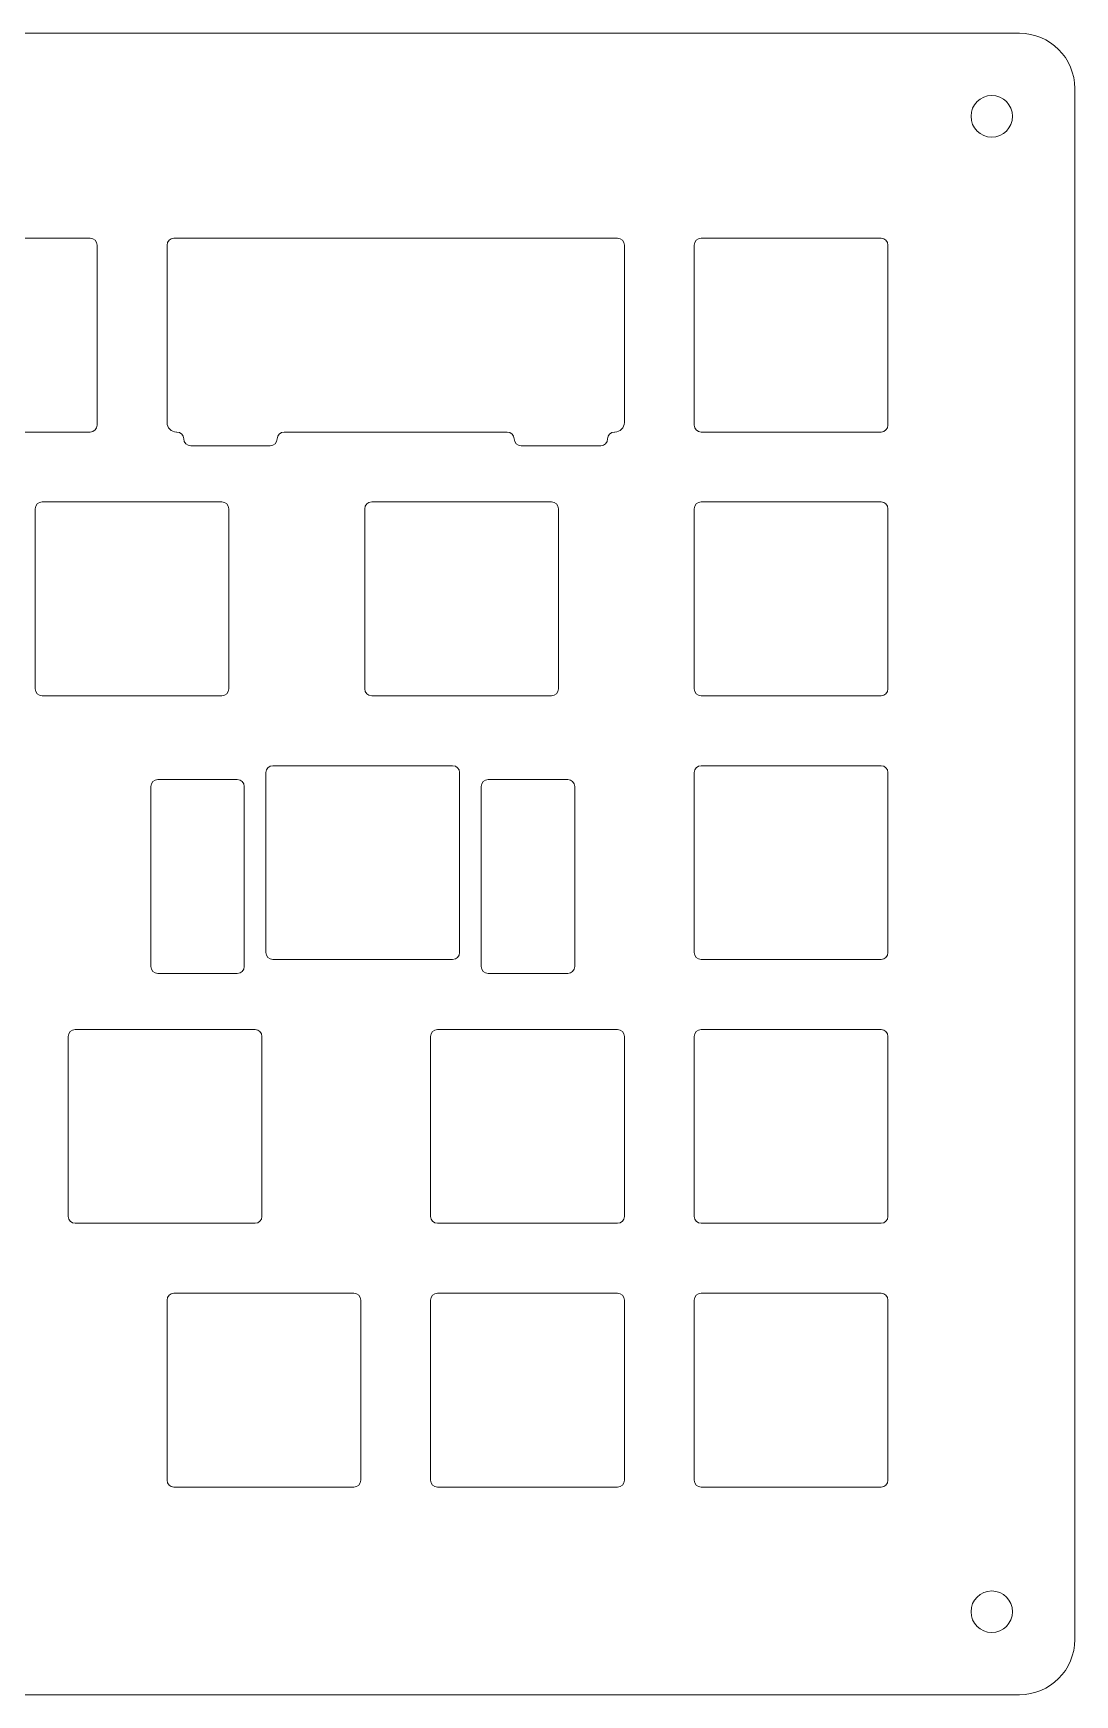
# Model space of a CAD drawing. Header units: inches. Extents: x -33 to 93, y -21 to 51.
# Drawn here: x 85.81 to 93.33, y 38.76 to 50.76 of the extents above; entities that cross this region are included whole.
import ezdxf

# ---------------------------------------------------------------- set-up
doc = ezdxf.new("R2010")
doc.units = ezdxf.units.IN
doc.header["$MEASUREMENT"] = 0
doc.layers.add('Layer 1', color=7, linetype='Continuous')

# ---------------------------------------------------------------- blocks, each defined once
blk = doc.blocks.new('block 186')
at = {"layer": 'Layer 1', "lineweight": 0}
blk.add_open_spline([(86.268, 47.931), (86.268, 47.904), (86.246, 47.881), (86.218, 47.881), (86.218, 47.881), (84.918, 47.881), (84.918, 47.881), (84.89, 47.881), (84.868, 47.904), (84.868, 47.931), (84.868, 47.931), (84.868, 49.231), (84.868, 49.231), (84.868, 49.259), (84.89, 49.281), (84.918, 49.281), (84.918, 49.281), (86.218, 49.281), (86.218, 49.281), (86.246, 49.281), (86.268, 49.259), (86.268, 49.231), (86.268, 49.231), (86.268, 47.931), (86.268, 47.931)], degree=3, knots=[0, 0, 0, 0, 1, 1, 1, 2, 2, 2, 3, 3, 3, 4, 4, 4, 5, 5, 5, 6, 6, 6, 7, 7, 7, 8, 8, 8, 8], dxfattribs=at)
blk = doc.blocks.new('block 185')
at = {"layer": 'Layer 1'}
blk.add_blockref('block 186', (0, 0), dxfattribs=at)
blk = doc.blocks.new('block 188')
at = {"layer": 'Layer 1', "lineweight": 0}
blk.add_lwpolyline([(90.583, 49.231), (90.583, 47.931)], dxfattribs=at)
blk = doc.blocks.new('block 187')
at = {"layer": 'Layer 1'}
blk.add_blockref('block 188', (0, 0), dxfattribs=at)
blk = doc.blocks.new('block 190')
at = {"layer": 'Layer 1', "lineweight": 0}
blk.add_open_spline([(90.633, 49.281), (90.605, 49.281), (90.583, 49.259), (90.583, 49.231)], degree=3, dxfattribs=at)
blk = doc.blocks.new('block 189')
at = {"layer": 'Layer 1'}
blk.add_blockref('block 190', (0, 0), dxfattribs=at)
blk = doc.blocks.new('block 192')
at = {"layer": 'Layer 1', "lineweight": 0}
blk.add_lwpolyline([(91.933, 49.281), (90.633, 49.281)], dxfattribs=at)
blk = doc.blocks.new('block 191')
at = {"layer": 'Layer 1'}
blk.add_blockref('block 192', (0, 0), dxfattribs=at)
blk = doc.blocks.new('block 194')
at = {"layer": 'Layer 1', "lineweight": 0}
blk.add_open_spline([(91.983, 49.231), (91.983, 49.259), (91.961, 49.281), (91.933, 49.281)], degree=3, dxfattribs=at)
blk = doc.blocks.new('block 193')
at = {"layer": 'Layer 1'}
blk.add_blockref('block 194', (0, 0), dxfattribs=at)
blk = doc.blocks.new('block 196')
at = {"layer": 'Layer 1', "lineweight": 0}
blk.add_lwpolyline([(91.983, 47.931), (91.983, 49.231)], dxfattribs=at)
blk = doc.blocks.new('block 195')
at = {"layer": 'Layer 1'}
blk.add_blockref('block 196', (0, 0), dxfattribs=at)
blk = doc.blocks.new('block 198')
at = {"layer": 'Layer 1', "lineweight": 0}
blk.add_open_spline([(91.933, 47.881), (91.961, 47.881), (91.983, 47.904), (91.983, 47.931)], degree=3, dxfattribs=at)
blk = doc.blocks.new('block 197')
at = {"layer": 'Layer 1'}
blk.add_blockref('block 198', (0, 0), dxfattribs=at)
blk = doc.blocks.new('block 200')
at = {"layer": 'Layer 1', "lineweight": 0}
blk.add_lwpolyline([(90.633, 47.881), (91.933, 47.881)], dxfattribs=at)
blk = doc.blocks.new('block 199')
at = {"layer": 'Layer 1'}
blk.add_blockref('block 200', (0, 0), dxfattribs=at)
blk = doc.blocks.new('block 202')
at = {"layer": 'Layer 1', "lineweight": 0}
blk.add_open_spline([(90.583, 47.931), (90.583, 47.904), (90.605, 47.881), (90.633, 47.881)], degree=3, dxfattribs=at)
blk = doc.blocks.new('block 201')
at = {"layer": 'Layer 1'}
blk.add_blockref('block 202', (0, 0), dxfattribs=at)
blk = doc.blocks.new('block 232')
at = {"layer": 'Layer 1', "lineweight": 0}
blk.add_open_spline([(87.22, 46.026), (87.22, 45.999), (87.198, 45.976), (87.17, 45.976), (87.17, 45.976), (85.87, 45.976), (85.87, 45.976), (85.843, 45.976), (85.82, 45.999), (85.82, 46.026), (85.82, 46.026), (85.82, 47.326), (85.82, 47.326), (85.82, 47.354), (85.843, 47.376), (85.87, 47.376), (85.87, 47.376), (87.17, 47.376), (87.17, 47.376), (87.198, 47.376), (87.22, 47.354), (87.22, 47.326), (87.22, 47.326), (87.22, 46.026), (87.22, 46.026)], degree=3, knots=[0, 0, 0, 0, 1, 1, 1, 2, 2, 2, 3, 3, 3, 4, 4, 4, 5, 5, 5, 6, 6, 6, 7, 7, 7, 8, 8, 8, 8], dxfattribs=at)
blk = doc.blocks.new('block 231')
at = {"layer": 'Layer 1'}
blk.add_blockref('block 232', (0, 0), dxfattribs=at)
blk = doc.blocks.new('block 234')
at = {"layer": 'Layer 1', "lineweight": 0}
blk.add_open_spline([(89.602, 46.026), (89.602, 45.999), (89.579, 45.976), (89.552, 45.976), (89.552, 45.976), (88.252, 45.976), (88.252, 45.976), (88.224, 45.976), (88.202, 45.999), (88.202, 46.026), (88.202, 46.026), (88.202, 47.326), (88.202, 47.326), (88.202, 47.354), (88.224, 47.376), (88.252, 47.376), (88.252, 47.376), (89.552, 47.376), (89.552, 47.376), (89.579, 47.376), (89.602, 47.354), (89.602, 47.326), (89.602, 47.326), (89.602, 46.026), (89.602, 46.026)], degree=3, knots=[0, 0, 0, 0, 1, 1, 1, 2, 2, 2, 3, 3, 3, 4, 4, 4, 5, 5, 5, 6, 6, 6, 7, 7, 7, 8, 8, 8, 8], dxfattribs=at)
blk = doc.blocks.new('block 233')
at = {"layer": 'Layer 1'}
blk.add_blockref('block 234', (0, 0), dxfattribs=at)
blk = doc.blocks.new('block 236')
at = {"layer": 'Layer 1', "lineweight": 0}
blk.add_open_spline([(91.983, 46.026), (91.983, 45.999), (91.961, 45.976), (91.933, 45.976), (91.933, 45.976), (90.633, 45.976), (90.633, 45.976), (90.605, 45.976), (90.583, 45.999), (90.583, 46.026), (90.583, 46.026), (90.583, 47.326), (90.583, 47.326), (90.583, 47.354), (90.605, 47.376), (90.633, 47.376), (90.633, 47.376), (91.933, 47.376), (91.933, 47.376), (91.961, 47.376), (91.983, 47.354), (91.983, 47.326), (91.983, 47.326), (91.983, 46.026), (91.983, 46.026)], degree=3, knots=[0, 0, 0, 0, 1, 1, 1, 2, 2, 2, 3, 3, 3, 4, 4, 4, 5, 5, 5, 6, 6, 6, 7, 7, 7, 8, 8, 8, 8], dxfattribs=at)
blk = doc.blocks.new('block 235')
at = {"layer": 'Layer 1'}
blk.add_blockref('block 236', (0, 0), dxfattribs=at)
blk = doc.blocks.new('block 266')
at = {"layer": 'Layer 1', "lineweight": 0}
blk.add_open_spline([(88.887, 44.121), (88.887, 44.094), (88.865, 44.071), (88.837, 44.071), (88.837, 44.071), (87.537, 44.071), (87.537, 44.071), (87.51, 44.071), (87.487, 44.094), (87.487, 44.121), (87.487, 44.121), (87.487, 45.421), (87.487, 45.421), (87.487, 45.449), (87.51, 45.471), (87.537, 45.471), (87.537, 45.471), (88.837, 45.471), (88.837, 45.471), (88.865, 45.471), (88.887, 45.449), (88.887, 45.421), (88.887, 45.421), (88.887, 44.121), (88.887, 44.121)], degree=3, knots=[0, 0, 0, 0, 1, 1, 1, 2, 2, 2, 3, 3, 3, 4, 4, 4, 5, 5, 5, 6, 6, 6, 7, 7, 7, 8, 8, 8, 8], dxfattribs=at)
blk = doc.blocks.new('block 265')
at = {"layer": 'Layer 1'}
blk.add_blockref('block 266', (0, 0), dxfattribs=at)
blk = doc.blocks.new('block 268')
at = {"layer": 'Layer 1', "lineweight": 0}
blk.add_open_spline([(89.719, 44.021), (89.719, 43.994), (89.696, 43.971), (89.669, 43.971), (89.669, 43.971), (89.094, 43.971), (89.094, 43.971), (89.066, 43.971), (89.044, 43.994), (89.044, 44.021), (89.044, 44.021), (89.044, 45.321), (89.044, 45.321), (89.044, 45.349), (89.066, 45.371), (89.094, 45.371), (89.094, 45.371), (89.669, 45.371), (89.669, 45.371), (89.696, 45.371), (89.719, 45.349), (89.719, 45.321), (89.719, 45.321), (89.719, 44.021), (89.719, 44.021)], degree=3, knots=[0, 0, 0, 0, 1, 1, 1, 2, 2, 2, 3, 3, 3, 4, 4, 4, 5, 5, 5, 6, 6, 6, 7, 7, 7, 8, 8, 8, 8], dxfattribs=at)
blk = doc.blocks.new('block 267')
at = {"layer": 'Layer 1'}
blk.add_blockref('block 268', (0, 0), dxfattribs=at)
blk = doc.blocks.new('block 270')
at = {"layer": 'Layer 1', "lineweight": 0}
blk.add_open_spline([(87.331, 44.021), (87.331, 43.994), (87.309, 43.971), (87.281, 43.971), (87.281, 43.971), (86.706, 43.971), (86.706, 43.971), (86.678, 43.971), (86.656, 43.994), (86.656, 44.021), (86.656, 44.021), (86.656, 45.321), (86.656, 45.321), (86.656, 45.349), (86.678, 45.371), (86.706, 45.371), (86.706, 45.371), (87.281, 45.371), (87.281, 45.371), (87.309, 45.371), (87.331, 45.349), (87.331, 45.321), (87.331, 45.321), (87.331, 44.021), (87.331, 44.021)], degree=3, knots=[0, 0, 0, 0, 1, 1, 1, 2, 2, 2, 3, 3, 3, 4, 4, 4, 5, 5, 5, 6, 6, 6, 7, 7, 7, 8, 8, 8, 8], dxfattribs=at)
blk = doc.blocks.new('block 269')
at = {"layer": 'Layer 1'}
blk.add_blockref('block 270', (0, 0), dxfattribs=at)
blk = doc.blocks.new('block 272')
at = {"layer": 'Layer 1', "lineweight": 0}
blk.add_open_spline([(91.983, 44.121), (91.983, 44.094), (91.961, 44.071), (91.933, 44.071), (91.933, 44.071), (90.633, 44.071), (90.633, 44.071), (90.605, 44.071), (90.583, 44.094), (90.583, 44.121), (90.583, 44.121), (90.583, 45.421), (90.583, 45.421), (90.583, 45.449), (90.605, 45.471), (90.633, 45.471), (90.633, 45.471), (91.933, 45.471), (91.933, 45.471), (91.961, 45.471), (91.983, 45.449), (91.983, 45.421), (91.983, 45.421), (91.983, 44.121), (91.983, 44.121)], degree=3, knots=[0, 0, 0, 0, 1, 1, 1, 2, 2, 2, 3, 3, 3, 4, 4, 4, 5, 5, 5, 6, 6, 6, 7, 7, 7, 8, 8, 8, 8], dxfattribs=at)
blk = doc.blocks.new('block 271')
at = {"layer": 'Layer 1'}
blk.add_blockref('block 272', (0, 0), dxfattribs=at)
blk = doc.blocks.new('block 304')
at = {"layer": 'Layer 1', "lineweight": 0}
blk.add_open_spline([(87.459, 42.216), (87.459, 42.189), (87.436, 42.166), (87.409, 42.166), (87.409, 42.166), (86.109, 42.166), (86.109, 42.166), (86.081, 42.166), (86.059, 42.189), (86.059, 42.216), (86.059, 42.216), (86.059, 43.516), (86.059, 43.516), (86.059, 43.544), (86.081, 43.566), (86.109, 43.566), (86.109, 43.566), (87.409, 43.566), (87.409, 43.566), (87.436, 43.566), (87.459, 43.544), (87.459, 43.516), (87.459, 43.516), (87.459, 42.216), (87.459, 42.216)], degree=3, knots=[0, 0, 0, 0, 1, 1, 1, 2, 2, 2, 3, 3, 3, 4, 4, 4, 5, 5, 5, 6, 6, 6, 7, 7, 7, 8, 8, 8, 8], dxfattribs=at)
blk = doc.blocks.new('block 303')
at = {"layer": 'Layer 1'}
blk.add_blockref('block 304', (0, 0), dxfattribs=at)
blk = doc.blocks.new('block 306')
at = {"layer": 'Layer 1', "lineweight": 0}
blk.add_open_spline([(90.078, 42.216), (90.078, 42.189), (90.056, 42.166), (90.028, 42.166), (90.028, 42.166), (88.728, 42.166), (88.728, 42.166), (88.7, 42.166), (88.678, 42.189), (88.678, 42.216), (88.678, 42.216), (88.678, 43.516), (88.678, 43.516), (88.678, 43.544), (88.7, 43.566), (88.728, 43.566), (88.728, 43.566), (90.028, 43.566), (90.028, 43.566), (90.056, 43.566), (90.078, 43.544), (90.078, 43.516), (90.078, 43.516), (90.078, 42.216), (90.078, 42.216)], degree=3, knots=[0, 0, 0, 0, 1, 1, 1, 2, 2, 2, 3, 3, 3, 4, 4, 4, 5, 5, 5, 6, 6, 6, 7, 7, 7, 8, 8, 8, 8], dxfattribs=at)
blk = doc.blocks.new('block 305')
at = {"layer": 'Layer 1'}
blk.add_blockref('block 306', (0, 0), dxfattribs=at)
blk = doc.blocks.new('block 308')
at = {"layer": 'Layer 1', "lineweight": 0}
blk.add_open_spline([(91.983, 42.216), (91.983, 42.189), (91.961, 42.166), (91.933, 42.166), (91.933, 42.166), (90.633, 42.166), (90.633, 42.166), (90.605, 42.166), (90.583, 42.189), (90.583, 42.216), (90.583, 42.216), (90.583, 43.516), (90.583, 43.516), (90.583, 43.544), (90.605, 43.566), (90.633, 43.566), (90.633, 43.566), (91.933, 43.566), (91.933, 43.566), (91.961, 43.566), (91.983, 43.544), (91.983, 43.516), (91.983, 43.516), (91.983, 42.216), (91.983, 42.216)], degree=3, knots=[0, 0, 0, 0, 1, 1, 1, 2, 2, 2, 3, 3, 3, 4, 4, 4, 5, 5, 5, 6, 6, 6, 7, 7, 7, 8, 8, 8, 8], dxfattribs=at)
blk = doc.blocks.new('block 307')
at = {"layer": 'Layer 1'}
blk.add_blockref('block 308', (0, 0), dxfattribs=at)
blk = doc.blocks.new('block 324')
at = {"layer": 'Layer 1', "lineweight": 0}
blk.add_open_spline([(88.173, 40.311), (88.173, 40.284), (88.151, 40.261), (88.123, 40.261), (88.123, 40.261), (86.823, 40.261), (86.823, 40.261), (86.795, 40.261), (86.773, 40.284), (86.773, 40.311), (86.773, 40.311), (86.773, 41.611), (86.773, 41.611), (86.773, 41.639), (86.795, 41.661), (86.823, 41.661), (86.823, 41.661), (88.123, 41.661), (88.123, 41.661), (88.151, 41.661), (88.173, 41.639), (88.173, 41.611), (88.173, 41.611), (88.173, 40.311), (88.173, 40.311)], degree=3, knots=[0, 0, 0, 0, 1, 1, 1, 2, 2, 2, 3, 3, 3, 4, 4, 4, 5, 5, 5, 6, 6, 6, 7, 7, 7, 8, 8, 8, 8], dxfattribs=at)
blk = doc.blocks.new('block 323')
at = {"layer": 'Layer 1'}
blk.add_blockref('block 324', (0, 0), dxfattribs=at)
blk = doc.blocks.new('block 326')
at = {"layer": 'Layer 1', "lineweight": 0}
blk.add_open_spline([(90.078, 40.311), (90.078, 40.284), (90.056, 40.261), (90.028, 40.261), (90.028, 40.261), (88.728, 40.261), (88.728, 40.261), (88.7, 40.261), (88.678, 40.284), (88.678, 40.311), (88.678, 40.311), (88.678, 41.611), (88.678, 41.611), (88.678, 41.639), (88.7, 41.661), (88.728, 41.661), (88.728, 41.661), (90.028, 41.661), (90.028, 41.661), (90.056, 41.661), (90.078, 41.639), (90.078, 41.611), (90.078, 41.611), (90.078, 40.311), (90.078, 40.311)], degree=3, knots=[0, 0, 0, 0, 1, 1, 1, 2, 2, 2, 3, 3, 3, 4, 4, 4, 5, 5, 5, 6, 6, 6, 7, 7, 7, 8, 8, 8, 8], dxfattribs=at)
blk = doc.blocks.new('block 325')
at = {"layer": 'Layer 1'}
blk.add_blockref('block 326', (0, 0), dxfattribs=at)
blk = doc.blocks.new('block 328')
at = {"layer": 'Layer 1', "lineweight": 0}
blk.add_open_spline([(91.983, 40.311), (91.983, 40.284), (91.961, 40.261), (91.933, 40.261), (91.933, 40.261), (90.633, 40.261), (90.633, 40.261), (90.605, 40.261), (90.583, 40.284), (90.583, 40.311), (90.583, 40.311), (90.583, 41.611), (90.583, 41.611), (90.583, 41.639), (90.605, 41.661), (90.633, 41.661), (90.633, 41.661), (91.933, 41.661), (91.933, 41.661), (91.961, 41.661), (91.983, 41.639), (91.983, 41.611), (91.983, 41.611), (91.983, 40.311), (91.983, 40.311)], degree=3, knots=[0, 0, 0, 0, 1, 1, 1, 2, 2, 2, 3, 3, 3, 4, 4, 4, 5, 5, 5, 6, 6, 6, 7, 7, 7, 8, 8, 8, 8], dxfattribs=at)
blk = doc.blocks.new('block 327')
at = {"layer": 'Layer 1'}
blk.add_blockref('block 328', (0, 0), dxfattribs=at)
blk = doc.blocks.new('block 344')
at = {"layer": 'Layer 1', "lineweight": 0}
blk.add_open_spline([(90.028, 49.281), (90.056, 49.281), (90.078, 49.259), (90.078, 49.231), (90.078, 49.231), (90.078, 47.949), (90.078, 47.949), (90.078, 47.912), (90.047, 47.881), (90.01, 47.881), (90.01, 47.881), (90.007, 47.881), (90.007, 47.881), (89.979, 47.881), (89.957, 47.859), (89.957, 47.831), (89.957, 47.804), (89.934, 47.781), (89.907, 47.781), (89.907, 47.781), (89.332, 47.781), (89.332, 47.781), (89.304, 47.781), (89.282, 47.804), (89.282, 47.831), (89.282, 47.859), (89.259, 47.881), (89.232, 47.881), (89.232, 47.881), (87.619, 47.881), (87.619, 47.881), (87.592, 47.881), (87.569, 47.859), (87.569, 47.831), (87.569, 47.804), (87.547, 47.781), (87.519, 47.781), (87.519, 47.781), (86.944, 47.781), (86.944, 47.781), (86.917, 47.781), (86.894, 47.804), (86.894, 47.831), (86.894, 47.859), (86.872, 47.881), (86.844, 47.881), (86.844, 47.881), (86.841, 47.881), (86.841, 47.881), (86.803, 47.881), (86.773, 47.912), (86.773, 47.949), (86.773, 47.949), (86.773, 49.231), (86.773, 49.231), (86.773, 49.259), (86.795, 49.281), (86.823, 49.281), (86.823, 49.281), (90.028, 49.281), (90.028, 49.281)], degree=3, knots=[0, 0, 0, 0, 1, 1, 1, 2, 2, 2, 3, 3, 3, 4, 4, 4, 5, 5, 5, 6, 6, 6, 7, 7, 7, 8, 8, 8, 9, 9, 9, 10, 10, 10, 11, 11, 11, 12, 12, 12, 13, 13, 13, 14, 14, 14, 15, 15, 15, 16, 16, 16, 17, 17, 17, 18, 18, 18, 19, 19, 19, 20, 20, 20, 20], dxfattribs=at)
blk = doc.blocks.new('block 343')
at = {"layer": 'Layer 1'}
blk.add_blockref('block 344', (0, 0), dxfattribs=at)
blk = doc.blocks.new('block 356')
at = {"layer": 'Layer 1', "lineweight": 0}
blk.add_open_spline([(92.883, 50.161), (92.883, 50.244), (92.816, 50.311), (92.733, 50.311), (92.65, 50.311), (92.583, 50.244), (92.583, 50.161), (92.583, 50.078), (92.65, 50.011), (92.733, 50.011), (92.816, 50.011), (92.883, 50.078), (92.883, 50.161)], degree=3, knots=[0, 0, 0, 0, 1, 1, 1, 2, 2, 2, 3, 3, 3, 4, 4, 4, 4], dxfattribs=at)
blk = doc.blocks.new('block 355')
at = {"layer": 'Layer 1'}
blk.add_blockref('block 356', (0, 0), dxfattribs=at)
blk = doc.blocks.new('block 358')
at = {"layer": 'Layer 1', "lineweight": 0}
blk.add_open_spline([(92.883, 39.361), (92.883, 39.444), (92.816, 39.511), (92.733, 39.511), (92.65, 39.511), (92.583, 39.444), (92.583, 39.361), (92.583, 39.278), (92.65, 39.211), (92.733, 39.211), (92.816, 39.211), (92.883, 39.278), (92.883, 39.361)], degree=3, knots=[0, 0, 0, 0, 1, 1, 1, 2, 2, 2, 3, 3, 3, 4, 4, 4, 4], dxfattribs=at)
blk = doc.blocks.new('block 357')
at = {"layer": 'Layer 1'}
blk.add_blockref('block 358', (0, 0), dxfattribs=at)
blk = doc.blocks.new('block 371')
at = {"layer": 'Layer 1', "lineweight": 0}
blk.add_open_spline([(52.485, 38.761), (52.265, 38.761), (52.085, 38.94), (52.085, 39.161), (52.085, 39.161), (52.085, 50.361), (52.085, 50.361), (52.085, 50.582), (52.265, 50.761), (52.485, 50.761), (52.485, 50.761), (71.909, 50.761), (71.909, 50.761), (71.964, 50.761), (72.009, 50.716), (72.009, 50.661), (72.009, 50.661), (72.009, 49.761), (72.009, 49.761), (72.009, 49.706), (72.054, 49.661), (72.109, 49.661), (72.109, 49.661), (73.309, 49.661), (73.309, 49.661), (73.364, 49.661), (73.409, 49.706), (73.409, 49.761), (73.409, 49.761), (73.409, 50.661), (73.409, 50.661), (73.409, 50.716), (73.454, 50.761), (73.509, 50.761), (73.509, 50.761), (92.933, 50.761), (92.933, 50.761), (93.154, 50.761), (93.333, 50.582), (93.333, 50.361), (93.333, 50.361), (93.333, 39.161), (93.333, 39.161), (93.333, 38.94), (93.154, 38.761), (92.933, 38.761), (92.933, 38.761), (52.485, 38.761), (52.485, 38.761)], degree=3, knots=[0, 0, 0, 0, 1, 1, 1, 2, 2, 2, 3, 3, 3, 4, 4, 4, 5, 5, 5, 6, 6, 6, 7, 7, 7, 8, 8, 8, 9, 9, 9, 10, 10, 10, 11, 11, 11, 12, 12, 12, 13, 13, 13, 14, 14, 14, 15, 15, 15, 16, 16, 16, 16], dxfattribs=at)
blk = doc.blocks.new('block 370')
at = {"layer": 'Layer 1'}
blk.add_blockref('block 371', (0, 0), dxfattribs=at)
blk = doc.blocks.new('block 369')
at = {"layer": 'Layer 1'}
blk.add_blockref('block 370', (0, 0), dxfattribs=at)
blk = doc.blocks.new('block 142')
at = {"layer": 'Layer 1'}
for name in ['block 369', 'block 355', 'block 185', 'block 343', 'block 189', 'block 187', 'block 191', 'block 193', 'block 195', 'block 201', 'block 199', 'block 197', 'block 231', 'block 233', 'block 235', 'block 269', 'block 265', 'block 267', 'block 271', 'block 303', 'block 305', 'block 307', 'block 323', 'block 325', 'block 327', 'block 357']:
    blk.add_blockref(name, (0, 0), dxfattribs=at)

msp = doc.modelspace()

# ---------------------------------------------------------------- block references
at = {"layer": 'Layer 1'}
msp.add_blockref('block 142', (0, 0), dxfattribs=at)

doc.saveas('drawing.dxf')
